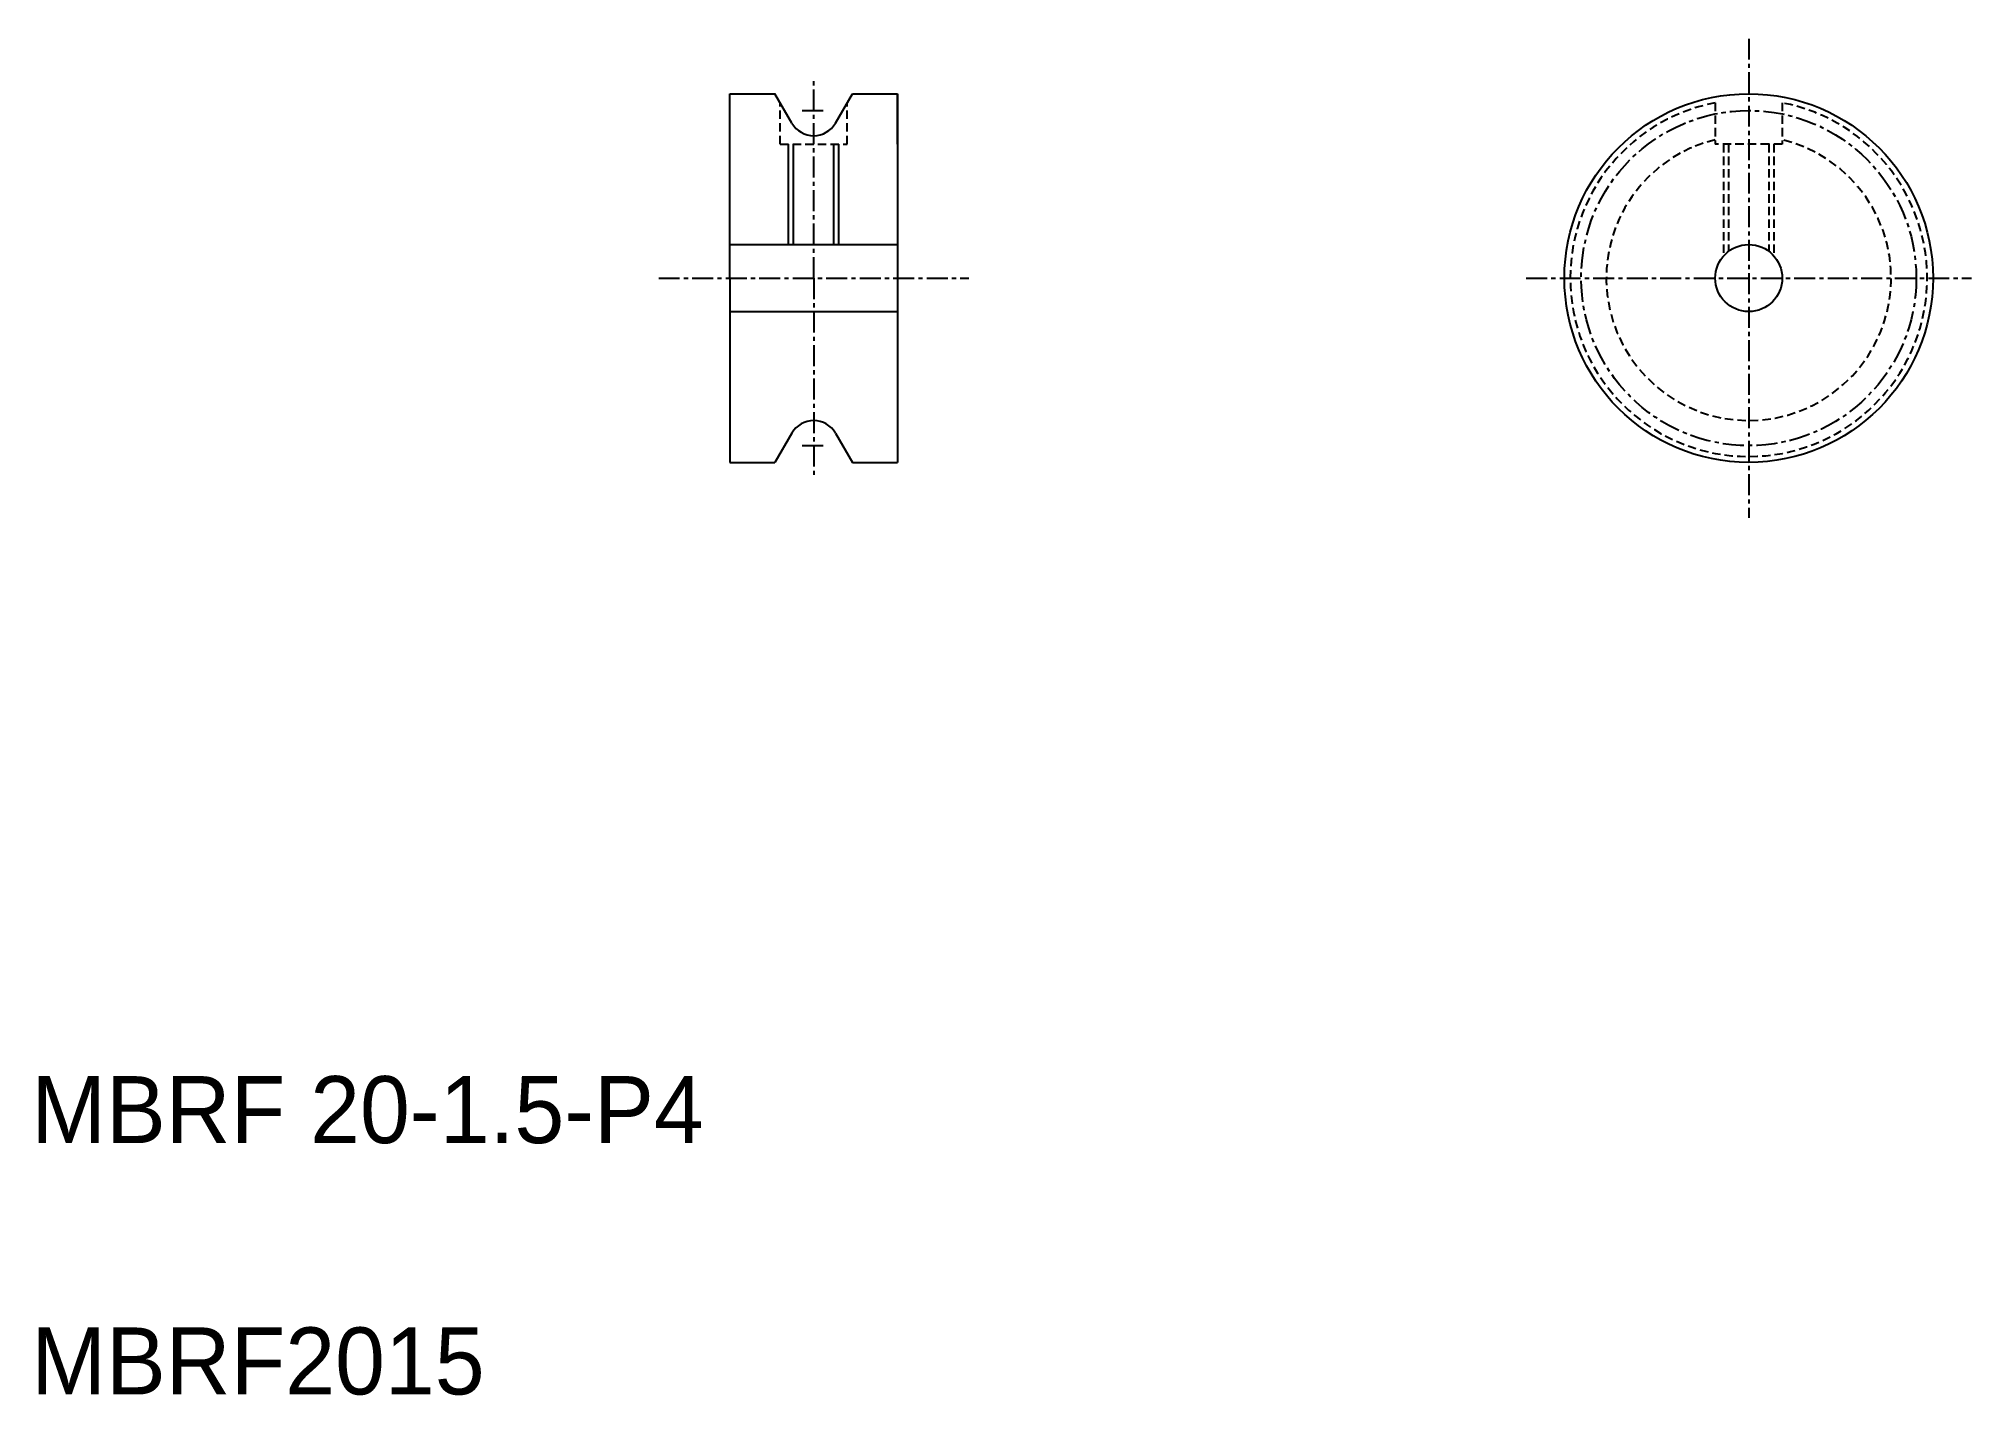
# Model space of a CAD drawing. Extents: x 535 to 650, y -65 to 16.
import ezdxf

# ---------------------------------------------------------------- set-up
doc = ezdxf.new("R2010")
doc.units = 0
doc.linetypes.add('CENTER', pattern=[2, 1.25, -0.25, 0.25, -0.25])
doc.linetypes.add('DASHED', pattern=[0.75, 0.5, -0.25])
doc.layers.get('0').update_dxf_attribs({"linetype": 'CONTINUOUS'})
doc.layers.add('CENTER', color=1, linetype='CENTER')

msp = doc.modelspace()

# ---------------------------------------------------------------- linework, layer by layer
at = {"color": 7, "linetype": 'CONTINUOUS'}
for p, q in [((576.18, 12.79), (578.87, 12.79)), ((576.18, 1.79), (576.18, 12.79)), ((579.88, 11.04), (578.87, 12.79)), ((582.48, 11.04), (583.49, 12.79)), ((583.49, 12.79), (586.18, 12.79)), ((586.18, 12.79), (586.18, -9.21)), ((586.18, 9.79), (586.18, 12.79)), ((579.98, 3.79), (579.98, 9.79)), ((582.38, 3.79), (582.38, 9.79)), ((576.18, 3.79), (586.18, 3.79)), ((576.18, 1.79), (576.18, -9.21)), ((576.18, -0.21), (586.18, -0.21)), ((576.18, -0.96), (576.18, -0.96)), ((576.18, -3.71), (576.18, -3.71)), ((579.88, -7.46), (578.87, -9.21)), ((582.48, -7.46), (583.49, -9.21)), ((576.18, -9.21), (578.87, -9.21)), ((583.49, -9.21), (586.18, -9.21)), ((583.49, -9.21), (583.58, -9.21))]:
    msp.add_line(p, q, dxfattribs=at)
at = {"color": 3, "linetype": 'DASHED'}
for p, q in [((579.18, 9.79), (579.18, 12.25)), ((583.18, 9.79), (583.18, 12.25)), ((634.98, 12.25), (634.98, 9.79)), ((638.98, 12.25), (638.98, 9.79)), ((579.18, 9.79), (583.18, 9.79)), ((638.18, 9.79), (634.98, 9.79)), ((635.48, 9.79), (635.48, 3.11)), ((635.78, 9.79), (635.78, 3.39)), ((638.18, 9.79), (638.18, 3.39)), ((638.98, 9.79), (638.18, 9.79)), ((638.48, 9.79), (638.48, 3.11))]:
    msp.add_line(p, q, dxfattribs=at)
at = {"color": 3, "linetype": 'CONTINUOUS'}
for p, q in [((579.68, 3.79), (579.68, 9.79)), ((582.68, 3.79), (582.68, 9.79))]:
    msp.add_line(p, q, dxfattribs=at)
at = {"color": 7, "linetype": 'CONTINUOUS'}
for radius in [11, 2]:
    msp.add_circle((636.98, 1.79), radius, dxfattribs=at)
at = {"color": 3, "linetype": 'DASHED'}
for radius, start, end in [(10.65, 100.8204, 79.1796), (8.5, 103.609, 76.391)]:
    msp.add_arc((636.98, 1.79), radius, start, end, dxfattribs=at)
at = {"color": 7, "linetype": 'CONTINUOUS'}
for centre, start, end in [((581.18, 11.79), 210, 330), ((581.18, -8.21), 30, 150)]:
    msp.add_arc(centre, 1.5, start, end, dxfattribs=at)
at = {"layer": 'CENTER', "color": 1, "linetype": 'CENTER'}
for p, q in [((636.98, 16.08), (636.98, -12.51)), ((581.18, 1.79), (581.18, 13.64)), ((580.49, 11.79), (581.77, 11.79)), ((571.93, 1.79), (590.44, 1.79)), ((581.18, 1.79), (581.18, -10.07)), ((623.7, 1.79), (650.27, 1.79)), ((580.49, -8.21), (581.77, -8.21))]:
    msp.add_line(p, q, dxfattribs=at)
msp.add_circle((636.98, 1.79), 10, dxfattribs=at)

# ---------------------------------------------------------------- texts
at = {"color": 7, "linetype": 'CONTINUOUS'}
for s, p in [('MBRF 20-1.5-P4', (534.49, -49.84)), ('MBRF2015', (534.49, -64.84))]:
    msp.add_text(s, height=4, dxfattribs=at).set_placement(p)

doc.saveas('drawing.dxf')
